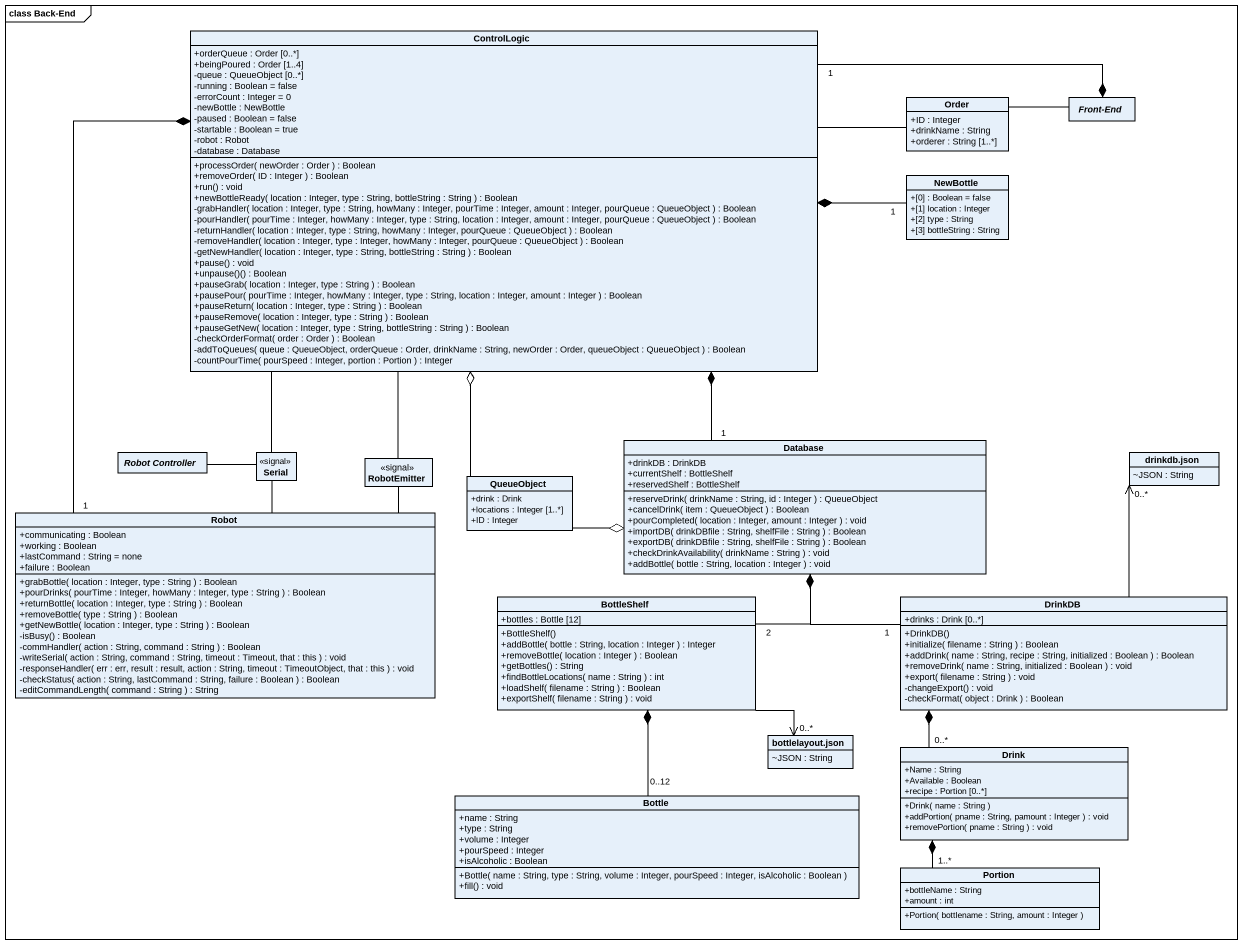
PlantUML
@startuml
mainframe class Back-End
hide circle
hide empty members
skinparam classAttributeIconSize 0
class ControlLogic {
  +orderQueue : Order [0..*]
  +beingPoured : Order [1..4]
  -queue : QueueObject [0..*]
  -running : Boolean = false
  -errorCount : Integer = 0
  -newBottle : NewBottle
  -paused : Boolean = false
  -startable : Boolean = true
  -robot : Robot
  -database : Database
  +processOrder( newOrder : Order ) : Boolean
  +removeOrder( ID : Integer ) : Boolean
  +run() : void
  +newBottleReady( location : Integer, type : String, bottleString : String ) : Boolean
  -grabHandler( location : Integer, type : String, howMany : Integer, pourTime : Integer, amount : Integer, pourQueue : QueueObject ) : Boolean
  -pourHandler( pourTime : Integer, howMany : Integer, type : String, location : Integer, amount : Integer, pourQueue : QueueObject ) : Boolean
  -returnHandler( location : Integer, type : String, howMany : Integer, pourQueue : QueueObject ) : Boolean
  -removeHandler( location : Integer, type : Integer, howMany : Integer, pourQueue : QueueObject ) : Boolean
  -getNewHandler( location : Integer, type : String, bottleString : String ) : Boolean
  +pause() : void
  +unpause()() : Boolean
  +pauseGrab( location : Integer, type : String ) : Boolean
  +pausePour( pourTime : Integer, howMany : Integer, type : String, location : Integer, amount : Integer ) : Boolean
  +pauseReturn( location : Integer, type : String ) : Boolean
  +pauseRemove( location : Integer, type : String ) : Boolean
  +pauseGetNew( location : Integer, type : String, bottleString : String ) : Boolean
  -checkOrderFormat( order : Order ) : Boolean
  -addToQueues( queue : QueueObject, orderQueue : Order, drinkName : String, newOrder : Order, queueObject : QueueObject ) : Boolean
  -countPourTime( pourSpeed : Integer, portion : Portion ) : Integer
}
class Order {
  +ID : Integer
  +drinkName : String
  +orderer : String [1..*]
}
abstract class "Front-End" as Front_End
class NewBottle {
  +[0] : Boolean = false
  +[1] location : Integer
  +[2] type : String
  +[3] bottleString : String
}
class "Database" as Database_ {
  +drinkDB : DrinkDB
  +currentShelf : BottleShelf
  +reservedShelf : BottleShelf
  +reserveDrink( drinkName : String, id : Integer ) : QueueObject
  +cancelDrink( item : QueueObject ) : Boolean
  +pourCompleted( location : Integer, amount : Integer ) : void
  +importDB( drinkDBfile : String, shelfFile : String ) : Boolean
  +exportDB( drinkDBfile : String, shelfFile : String ) : Boolean
  +checkDrinkAvailability( drinkName : String ) : void
  +addBottle( bottle : String, location : Integer ) : void
}
abstract class "Robot Controller" as Robot_Controller
class Serial <<signal>>
class RobotEmitter <<signal>>
class QueueObject {
  +drink : Drink
  +locations : Integer [1..*]
  +ID : Integer
}
class "drinkdb.json" as drinkdb_json {
  ~JSON : String
}
class Robot {
  +communicating : Boolean
  +working : Boolean
  +lastCommand : String = none
  +failure : Boolean
  +grabBottle( location : Integer, type : String ) : Boolean
  +pourDrinks( pourTime : Integer, howMany : Integer, type : String ) : Boolean
  +returnBottle( location : Integer, type : String ) : Boolean
  +removeBottle( type : String ) : Boolean
  +getNewBottle( location : Integer, type : String ) : Boolean
  -isBusy() : Boolean
  -commHandler( action : String, command : String ) : Boolean
  -writeSerial( action : String, command : String, timeout : Timeout, that : this ) : void
  -responseHandler( err : err, result : result, action : String, timeout : TimeoutObject, that : this ) : void
  -checkStatus( action : String, lastCommand : String, failure : Boolean ) : Boolean
  -editCommandLength( command : String ) : String
}
class BottleShelf {
  +bottles : Bottle [12]
  +BottleShelf()
  +addBottle( bottle : String, location : Integer ) : Integer
  +removeBottle( location : Integer ) : Boolean
  +getBottles() : String
  +findBottleLocations( name : String ) : int
  +loadShelf( filename : String ) : Boolean
  +exportShelf( filename : String ) : void
}
class DrinkDB {
  +drinks : Drink [0..*]
  +DrinkDB()
  +initialize( filename : String ) : Boolean
  +addDrink( name : String, recipe : String, initialized : Boolean ) : Boolean
  +removeDrink( name : String, initialized : Boolean ) : void
  +export( filename : String ) : void
  -changeExport() : void
  -checkFormat( object : Drink ) : Boolean
}
class "bottlelayout.json" as bottlelayout_json {
  ~JSON : String
}
class Drink {
  +Name : String
  +Available : Boolean
  +recipe : Portion [0..*]
  +Drink( name : String )
  +addPortion( pname : String, pamount : Integer ) : void
  +removePortion( pname : String ) : void
}
class Bottle {
  +name : String
  +type : String
  +volume : Integer
  +pourSpeed : Integer
  +isAlcoholic : Boolean
  +Bottle( name : String, type : String, volume : Integer, pourSpeed : Integer, isAlcoholic : Boolean )
  +fill() : void
}
class Portion {
  +bottleName : String
  +amount : int
  +Portion( bottlename : String, amount : Integer )
}
ControlLogic -right- Order
ControlLogic *-right- "1" NewBottle
ControlLogic *-- "1" Database_
ControlLogic o-- QueueObject
ControlLogic *-- "1" Robot
Order -right- Front_End
Front_End *-left- "1" ControlLogic
Database_ o-left- QueueObject
Database_ *-- "2" BottleShelf
Database_ *-right- "1" DrinkDB
Robot_Controller -right- Serial
Serial -up- ControlLogic
Serial -- Robot
RobotEmitter -up- ControlLogic
RobotEmitter -- Robot
BottleShelf -right-> "0..*" bottlelayout_json
BottleShelf *-- "0..12" Bottle
DrinkDB -up-> "0..*" drinkdb_json
DrinkDB *-- "0..*" Drink
Drink *-- "1..*" Portion
@enduml
